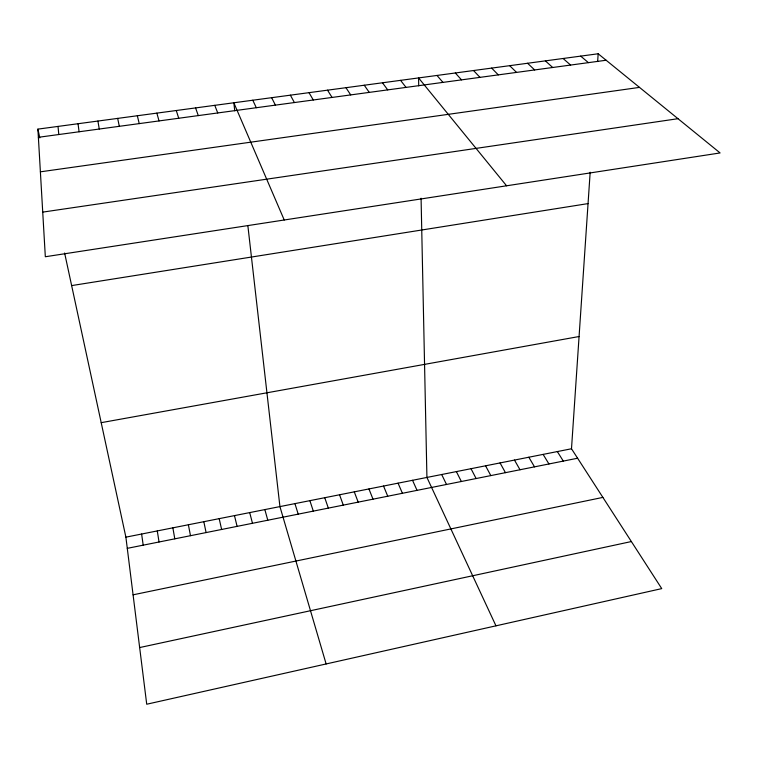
<?xml version="1.0" encoding="UTF-8"?>
<svg xmlns="http://www.w3.org/2000/svg" width="758" height="758" viewBox="0 0 758 758"><rect width="100%" height="100%" fill="white"/><g stroke="black" fill="none" stroke-linecap="round" stroke-linejoin="round"><path stroke-width="1.14" d="M64.62 253.02L125.885 537.157L146.72 704.229L661.743 588.615L571.494 448.764L590.169 172.237M597.645 61.559L598.166 53.771L37.9 129.125L45.328 256.744L720.1 152.945L598.166 53.771M139.652 647.559L631.367 541.544M133.076 594.822L602.885 497.4M127.278 548.347L577.605 458.23M125.885 537.157L571.494 448.764M101.202 422.67L579.074 336.524M71.64 285.595L588.056 203.599M42.732 212.117L677.993 118.693M40.382 171.829L639.496 87.388M38.374 137.302L606.125 60.242M580.675 56.12L588.416 62.649M563.071 58.489L570.603 65.065M545.372 60.867L552.686 67.49M527.577 63.265L534.665 69.944M509.67 65.671L516.539 72.398M491.658 68.097L498.3 74.881M473.542 70.532L479.956 77.363M455.321 72.986L461.508 79.874M436.996 75.449L442.947 82.395M506.581 185.795L418.558 77.922L418.729 85.853M400.565 80.348L406.042 87.397M382.468 82.783L387.708 89.889M364.257 85.228L369.26 92.391M345.951 87.691L350.708 94.911M557.338 451.579L563.308 461.091M327.532 90.174L332.051 97.441M543.116 454.402L548.944 463.972M528.828 457.235L534.513 466.852M309.008 92.656L313.281 99.99M514.474 460.078L520.016 469.761M500.053 462.939L505.453 472.67M290.38 95.167L294.398 102.557M485.565 465.81L490.824 475.598M471.012 468.7L476.119 478.544M271.639 97.687L275.41 105.135M456.382 471.599L461.338 481.501M441.687 474.517L446.5 484.466M252.793 100.217L256.299 107.721M495.969 625.833L426.925 477.445L421.078 198.226M412.532 480.297L417.042 490.36M398.064 483.168L402.422 493.287M284.231 219.991L233.824 102.775L234.753 110.829M383.539 486.049L387.745 496.225M368.947 488.948L373.002 499.181M214.76 105.334L217.745 112.961M354.28 491.857L358.183 502.137M339.546 494.775L343.289 505.122M195.573 107.92L198.293 115.595M324.746 497.712L328.337 508.116M309.88 500.659L313.31 511.119M176.273 110.516L178.727 118.257M294.938 503.625L298.207 514.142M326.13 663.961L279.929 506.6L247.904 226.026M156.859 113.122L159.038 120.929M264.855 509.594L267.792 520.225M249.704 512.597L252.48 523.295M234.478 515.62L237.093 526.374M137.331 115.747L139.235 123.611M219.185 518.652L221.63 529.463M37.9 129.125L39.795 137.928M203.826 521.703L206.091 532.571M117.68 118.39L119.309 126.321M188.382 524.763L190.485 535.698M172.871 527.843L174.795 538.834M97.915 121.053L99.26 129.04M157.285 530.932L159.038 541.989M141.623 534.039L143.196 545.163M78.027 123.725L79.088 131.778M58.025 126.415L58.792 134.536"/></g></svg>
